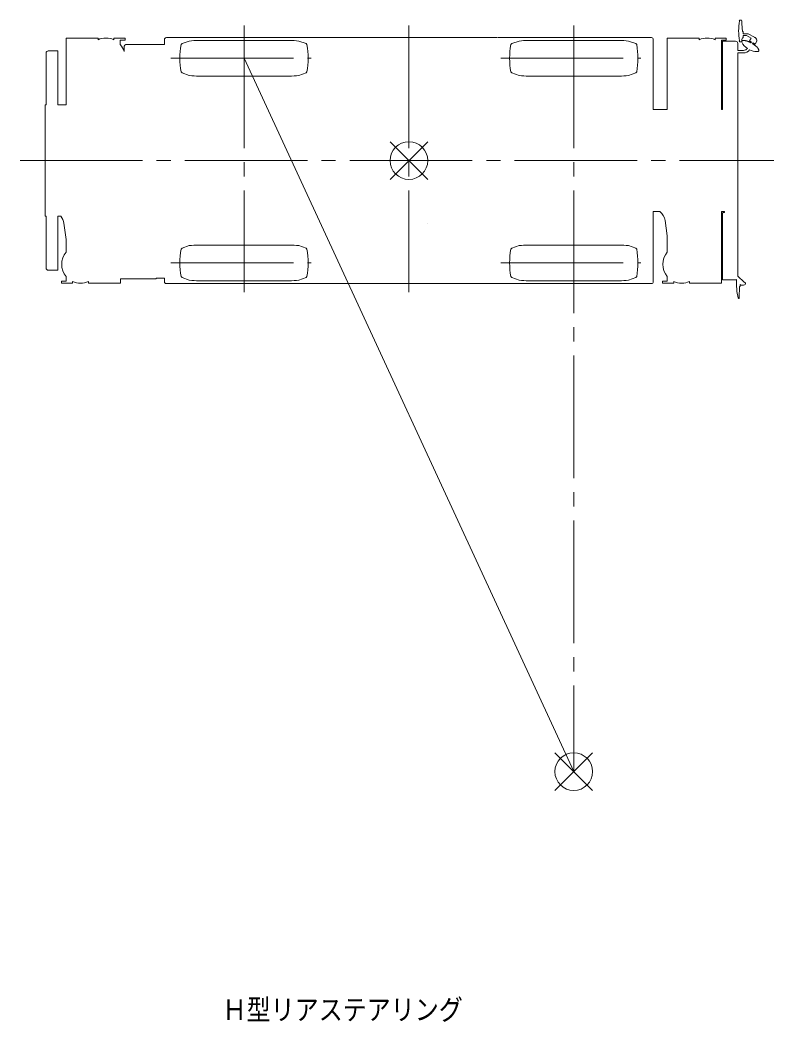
# Model space of a CAD drawing. Units: millimetres on the paper. Extents: x -420 to 420, y -297 to 297.
# Drawn here: x 182.4 to 262.4, y -109.8 to -3.5 of the extents above; entities that cross this region are included whole.
import ezdxf
from ezdxf.enums import TextEntityAlignment as Align

# ---------------------------------------------------------------- set-up
doc = ezdxf.new("R2010")
doc.units = ezdxf.units.MM
doc.linetypes.add('USER2', pattern=[17.5, 13, -1.5, 1.5, -1.5])
doc.layers.add('0-0_0', color=7, linetype='Continuous', lineweight=18)
doc.styles.add('ＭＳ ゴシック', font='')
doc.styles.get('ＭＳ ゴシック').set_extended_font_data('MS Gothic')

msp = doc.modelspace()

# ---------------------------------------------------------------- linework, layer by layer
at = {"layer": '0-0_0', "linetype": 'USER2'}
for p, q in [((206.176, -4.124), (206.176, -32.415)), ((223.676, -4.124), (223.676, -32.415)), ((241.176, -4.124), (241.176, -83.259)), ((198.426, -7.6), (213.286, -7.6)), ((233.426, -7.6), (248.286, -7.6)), ((182.402, -18.45), (262.425, -18.45)), ((198.426, -29.3), (213.286, -29.3)), ((233.426, -29.3), (248.286, -29.3))]:
    msp.add_line(p, q, dxfattribs=at)
at = {"layer": '0-0_0'}
for p, q in [((258.778, -3.545), (258.898, -3.545)), ((258.997, -3.933), (259.097, -4.745)), ((258.998, -3.645), (258.998, -3.935)), ((259.098, -4.745), (259.148, -4.745)), ((259.148, -4.745), (259.148, -5.005)), ((259.148, -5.005), (259.702, -5.005)), ((259.148, -5.185), (259.148, -5.445)), ((259.148, -5.185), (259.514, -5.185)), ((259.514, -5.185), (260.001, -5.467)), ((259.702, -5.005), (260.342, -5.375)), ((187.293, -5.45), (187.293, -12.55)), ((187.293, -5.45), (190.686, -5.45)), ((190.686, -5.45), (190.686, -5.635)), ((192.366, -5.45), (192.366, -5.635)), ((192.366, -5.45), (193.546, -5.45)), ((193.046, -5.67), (193.046, -6.151)), ((193.046, -5.67), (193.546, -5.67)), ((193.546, -5.67), (193.546, -5.45)), ((193.752, -6.13), (197.733, -6.13)), ((197.733, -5.6), (197.733, -6.13)), ((197.932, -5.4), (214.246, -5.4)), ((199.495, -6.15), (199.595, -6.05)), ((199.595, -6.05), (200.371, -5.769)), ((211.007, -5.71), (201.345, -5.71)), ((212.757, -6.05), (211.981, -5.769)), ((212.856, -6.15), (212.756, -6.05)), ((233.059, -5.397), (214.293, -5.397)), ((233.106, -5.4), (249.42, -5.4)), ((234.495, -6.15), (234.595, -6.05)), ((234.595, -6.05), (235.371, -5.769)), ((246.007, -5.71), (236.345, -5.71)), ((247.757, -6.05), (246.981, -5.769)), ((247.856, -6.15), (247.756, -6.05)), ((249.619, -13.05), (249.619, -5.6)), ((251.093, -5.45), (251.093, -13.05)), ((251.093, -5.45), (254.486, -5.45)), ((254.486, -5.45), (254.486, -5.635)), ((256.166, -5.45), (256.166, -5.635)), ((256.166, -5.45), (257.346, -5.45)), ((256.846, -5.67), (257.346, -5.67)), ((256.846, -5.67), (256.846, -13.05)), ((258.353, -5.8), (256.975, -5.8)), ((256.975, -13.05), (256.975, -5.8)), ((257.346, -5.67), (257.346, -5.45)), ((258.576, -6.764), (258.576, -6.023)), ((258.779, -5.845), (258.898, -5.845)), ((259.097, -5.445), (258.997, -5.596)), ((258.998, -5.596), (258.998, -5.745)), ((259.098, -5.445), (259.148, -5.445)), ((260.001, -5.467), (259.835, -5.755)), ((260.05, -5.879), (259.835, -5.755)), ((260.021, -5.979), (260.05, -5.879)), ((260.135, -6.044), (260.207, -5.97)), ((260.423, -6.094), (260.207, -5.97)), ((260.608, -5.774), (260.423, -6.094)), ((185.176, -12.55), (185.176, -7.049)), ((186.376, -6.826), (185.399, -6.826)), ((186.422, -12.55), (186.422, -6.872)), ((193.44, -6.87), (193.44, -6.442)), ((258.576, -6.764), (259.198, -6.764)), ((258.576, -7.036), (259.198, -7.036)), ((258.576, -30.706), (258.576, -7.036)), ((206.176, -7.6), (241.176, -83.259)), ((199.595, -9.149), (199.495, -9.049)), ((200.371, -9.431), (199.596, -9.15)), ((201.371, -9.49), (210.981, -9.49)), ((211.981, -9.431), (212.756, -9.15)), ((212.756, -9.149), (212.856, -9.049)), ((234.595, -9.149), (234.495, -9.049)), ((235.371, -9.431), (234.596, -9.15)), ((236.371, -9.49), (245.981, -9.49)), ((246.981, -9.431), (247.756, -9.15)), ((247.756, -9.149), (247.856, -9.049)), ((185.076, -24.35), (185.076, -12.55)), ((185.076, -12.55), (185.176, -12.55)), ((186.422, -12.55), (187.293, -12.55)), ((251.093, -13.05), (249.619, -13.05)), ((256.975, -13.05), (256.846, -13.05)), ((185.176, -24.35), (185.076, -24.35)), ((185.176, -24.35), (185.176, -29.851)), ((186.724, -24.35), (186.422, -24.35)), ((186.422, -24.35), (186.422, -30.028)), ((250.306, -23.85), (249.619, -23.85)), ((249.619, -31.3), (249.619, -23.85)), ((257.176, -23.85), (256.859, -23.85)), ((256.859, -31.45), (256.859, -23.85)), ((256.976, -31.1), (256.976, -24.02)), ((257.026, -23.97), (257.126, -23.97)), ((257.176, -23.92), (257.176, -23.85)), ((187.306, -26.836), (187.058, -25.099)), ((251.106, -26.446), (250.863, -24.809)), ((251.106, -28.151), (251.106, -26.446)), ((187.306, -28.15), (187.306, -26.836)), ((199.595, -27.75), (200.371, -27.469)), ((211.007, -27.41), (201.345, -27.41)), ((212.757, -27.75), (211.981, -27.469)), ((234.595, -27.75), (235.371, -27.469)), ((246.007, -27.41), (236.345, -27.41)), ((247.757, -27.75), (246.981, -27.469)), ((199.495, -27.85), (199.595, -27.75)), ((212.856, -27.85), (212.756, -27.75)), ((234.495, -27.85), (234.595, -27.75)), ((247.856, -27.85), (247.756, -27.75)), ((186.376, -30.074), (185.399, -30.074)), ((187.306, -31.23), (187.306, -30.75)), ((199.595, -30.85), (199.495, -30.75)), ((212.756, -30.85), (212.856, -30.75)), ((234.595, -30.85), (234.495, -30.75)), ((247.756, -30.85), (247.856, -30.75)), ((251.106, -31.23), (251.106, -30.75)), ((259.266, -31.332), (258.576, -30.706)), ((186.806, -31.23), (186.806, -31.45)), ((187.306, -31.23), (186.806, -31.23)), ((187.986, -31.45), (186.806, -31.45)), ((187.986, -31.45), (187.986, -31.265)), ((189.666, -31.45), (189.666, -31.265)), ((193.059, -31.45), (189.666, -31.45)), ((193.059, -31.45), (193.059, -31)), ((193.059, -31), (196.864, -31)), ((196.864, -30.93), (196.864, -31)), ((196.864, -30.93), (197.733, -30.93)), ((197.733, -30.93), (197.733, -31.3)), ((214.246, -31.5), (197.932, -31.5)), ((200.371, -31.131), (199.596, -30.85)), ((201.371, -31.19), (210.981, -31.19)), ((211.981, -31.131), (212.756, -30.85)), ((214.293, -31.503), (233.106, -31.503)), ((229.606, -31.48), (231.066, -31.48)), ((229.636, -31.503), (231.036, -31.503)), ((233.106, -31.5), (233.106, -31.465)), ((249.42, -31.5), (233.106, -31.5)), ((235.371, -31.131), (234.596, -30.85)), ((236.371, -31.19), (245.981, -31.19)), ((246.981, -31.131), (247.756, -30.85)), ((250.606, -31.23), (250.606, -31.45)), ((251.106, -31.23), (250.606, -31.23)), ((251.786, -31.45), (250.606, -31.45)), ((251.786, -31.45), (251.786, -31.265)), ((253.466, -31.45), (253.466, -31.265)), ((256.859, -31.45), (253.466, -31.45)), ((258.353, -31.1), (256.976, -31.1)), ((258.783, -31.84), (258.722, -32.956)), ((258.783, -31.84), (258.798, -31.817)), ((258.798, -31.817), (258.798, -31.79)), ((258.798, -31.79), (258.813, -31.79)), ((258.843, -31.76), (258.843, -31.601)), ((259.206, -31.647), (258.889, -31.647)), ((258.709, -33.063), (258.69, -33.068))]:
    msp.add_line(p, q, dxfattribs=at)
at = {"layer": '0-0_0', "color": 1}
for p, q in [((221.676, -20.45), (225.676, -16.45)), ((221.676, -16.45), (225.676, -20.45)), ((243.176, -85.259), (239.176, -81.259)), ((243.176, -81.259), (239.176, -85.259))]:
    msp.add_line(p, q, dxfattribs=at)
for centre in [(223.676, -18.45), (241.176, -83.259)]:
    msp.add_circle(centre, 2, dxfattribs=at)
at = {"layer": '0-0_0'}
for centre, radius, start, end in [((264.677, -4.695), 6, 169.92134, 190.07866), ((264.677, -4.695), 6.03, 169.19464, 169.68753), ((258.77, -3.62), 0.025, 169.69828, 270), ((258.779, -3.57), 0.025, 92.93926, 171.04374), ((258.898, -3.645), 0.1, 0, 90), ((191.526, -7.45), 2, 65.15925, 114.82823), ((191.526, -7.45), 2, 16.86304, 40.52681), ((193.756, -6.446), 0.316, 90, 180), ((197.933, -5.6), 0.2, 90, 180), ((207.871, -7.6), 8.5, 170.17788, 189.82192), ((201.371, -14.21), 8.5, 90.17506, 96.75633), ((210.981, -14.21), 8.5, 83.24367, 89.82494), ((204.481, -7.6), 8.5, 350.17808, 9.82212), ((242.871, -7.6), 8.5, 170.17788, 189.82192), ((236.371, -14.21), 8.5, 90.17506, 96.75633), ((245.981, -14.21), 8.5, 83.24367, 89.82494), ((239.481, -7.6), 8.5, 350.17808, 9.82212), ((249.419, -5.6), 0.2, 0, 90), ((255.326, -7.45), 2, 65.15788, 114.82726), ((258.353, -6.023), 0.223, 0, 90), ((264.677, -4.695), 6.03, 190.31261, 190.79783), ((258.77, -5.77), 0.025, 90, 190.30172), ((258.779, -5.82), 0.025, 190.8023, 270), ((258.898, -5.745), 0.1, 270, 0), ((259.338, -5.834), 0.339, 177.44264, 180.63083), ((259.365, -5.803), 0.367, 185.45206, 188.64024), ((259.313, -5.867), 0.317, 168.15199, 171.34017), ((259.393, -5.773), 0.401, 192.21708, 195.40527), ((259.289, -5.901), 0.304, 157.77381, 160.962), ((259.423, -5.745), 0.438, 197.89054, 201.07873), ((259.268, -5.936), 0.3, 146.80007, 149.98825), ((260.616, -5.081), 1.8, 207.13524, 235.54476), ((259.249, -5.972), 0.307, 135.92941, 139.11759), ((259.232, -6.01), 0.323, 125.82244, 129.01063), ((259.216, -6.048), 0.346, 116.88735, 120.07554), ((259.203, -6.087), 0.377, 109.24142, 112.4296), ((259.193, -6.127), 0.411, 102.8038, 105.99199), ((259.184, -6.167), 0.449, 97.40622, 100.5944), ((259.178, -6.208), 0.488, 92.86511, 96.0533), ((259.174, -6.249), 0.529, 89.01497, 92.20316), ((259.172, -6.29), 0.57, 85.71828, 88.90646), ((259.273, -6.156), 0.438, 93.53999, 97.66968), ((259.268, -6.204), 0.486, 88.46719, 92.59688), ((259.267, -6.253), 0.534, 84.31317, 88.44286), ((259.269, -6.301), 0.583, 80.85006, 84.97975), ((259.274, -6.349), 0.63, 77.91065, 82.04034), ((259.283, -6.397), 0.675, 75.37259, 79.50228), ((259.296, -6.444), 0.718, 73.14555, 77.27524), ((259.311, -6.49), 0.757, 71.16196, 75.29165), ((259.33, -6.535), 0.794, 69.37043, 73.50012), ((259.352, -6.578), 0.828, 67.73122, 71.8609), ((259.378, -6.62), 0.858, 66.21296, 70.34265), ((259.406, -6.659), 0.884, 64.79044, 68.92013), ((259.437, -6.697), 0.905, 63.44296, 67.57265), ((259.47, -6.732), 0.923, 62.15307, 66.28276), ((259.506, -6.765), 0.936, 60.90574, 65.03543), ((259.544, -6.795), 0.945, 59.68759, 63.81728), ((259.667, -6.866), 0.945, 56.1826, 60.31544), ((259.712, -6.884), 0.936, 54.96368, 59.09652), ((259.759, -6.899), 0.923, 53.7156, 57.84845), ((259.806, -6.91), 0.905, 52.425, 56.55784), ((260.207, -5.813), 0.459, 67.22848, 72.9417), ((259.854, -6.918), 0.884, 51.07678, 55.20963), ((260.242, -5.731), 0.369, 60.19796, 67.3079), ((259.902, -6.923), 0.858, 49.6535, 53.78635), ((260.179, -5.813), 0.472, 31.74774, 58.5667), ((259.951, -6.924), 0.828, 48.13441, 52.26726), ((260, -6.921), 0.794, 46.49425, 50.62709), ((260.048, -6.916), 0.758, 44.70161, 48.83445), ((260.415, -5.692), 0.209, 337.09209, 37.53679), ((185.399, -7.049), 0.223, 90, 180), ((186.376, -6.872), 0.046, 0, 90), ((259.198, -6.264), 0.5, 270, 322.96084), ((259.198, -6.264), 0.772, 270, 325.41128), ((260.616, -5.081), 1.8, 244.25235, 269.8198), ((260.096, -6.906), 0.718, 42.71666, 46.8495), ((260.651, -6.321), 0.562, 266.00941, 269.84337), ((260.142, -6.893), 0.675, 40.48791, 44.62075), ((260.648, -6.37), 0.513, 270.16029, 273.99425), ((260.188, -6.877), 0.63, 37.94763, 42.08048), ((260.641, -6.419), 0.464, 275.18771, 279.02167), ((260.233, -6.858), 0.583, 35.00527, 39.13812), ((260.276, -6.835), 0.534, 31.53812, 35.67096), ((260.632, -6.468), 0.418, 281.3556, 285.18956), ((260.317, -6.809), 0.486, 27.37847, 31.51132), ((260.619, -6.516), 0.376, 288.97529, 292.80925), ((260.357, -6.781), 0.438, 22.29772, 26.43057), ((260.292, -6.935), 0.568, 30.54548, 34.37944), ((260.603, -6.563), 0.341, 298.33948, 302.17344), ((260.333, -6.909), 0.519, 26.48877, 30.32272), ((260.584, -6.608), 0.315, 309.54978, 313.38374), ((260.373, -6.879), 0.47, 21.58438, 25.41834), ((260.562, -6.653), 0.301, 322.24799, 326.08195), ((260.411, -6.847), 0.424, 15.57573, 19.40969), ((260.537, -6.695), 0.302, 335.48228, 339.31624), ((260.446, -6.812), 0.381, 8.15543, 11.98939), ((260.509, -6.736), 0.318, 348.03499, 351.86895), ((260.479, -6.775), 0.345, 359.02163, 2.85559), ((201.371, -0.99), 8.5, 263.24387, 270), ((210.981, -0.99), 8.5, 270, 276.75613), ((236.371, -0.99), 8.5, 263.24387, 270), ((245.981, -0.99), 8.5, 270, 276.75613), ((185.573, -25.311), 1.5, 8.13109, 39.84759), ((249.379, -25.03), 1.5, 8.44036, 51.8524), ((257.026, -24.02), 0.05, 90, 179.96503), ((257.126, -23.92), 0.05, 270, 0.03497), ((225.645, -25.135), 0.005, 270.17468, 290.14723), ((201.371, -35.91), 8.5, 90.17506, 96.75633), ((210.981, -35.91), 8.5, 83.24367, 89.82494), ((236.371, -35.91), 8.5, 90.17506, 96.75633), ((245.981, -35.91), 8.5, 83.24367, 89.82494), ((188.826, -29.45), 2, 139.46172, 220.53828), ((207.871, -29.3), 8.5, 170.17788, 189.82192), ((204.481, -29.3), 8.5, 350.17808, 9.82212), ((242.871, -29.3), 8.5, 170.17788, 189.82192), ((239.481, -29.3), 8.5, 350.17808, 9.82212), ((252.626, -29.45), 2, 139.47537, 220.52463), ((185.399, -29.851), 0.223, 180, 270), ((186.376, -30.028), 0.046, 270, 0), ((188.826, -29.45), 2, 245.16746, 294.83645), ((197.933, -31.3), 0.2, 180, 270), ((201.371, -22.69), 8.5, 263.24387, 270), ((210.981, -22.69), 8.5, 270, 276.75613), ((236.371, -22.69), 8.5, 263.24387, 270), ((245.981, -22.69), 8.5, 270, 276.75613), ((249.419, -31.3), 0.2, 270, 0), ((252.626, -29.45), 2, 245.15788, 294.82726), ((258.353, -30.877), 0.223, 270, 296.4879), ((264.458, -31.49), 6.02, 176.06548, 194.92333), ((258.813, -31.76), 0.03, 270, 0), ((258.889, -31.601), 0.046, 180, 270), ((259.237, -31.49), 0.16, 258.89261, 79.56026), ((258.68, -33.03), 0.04, 194.92156, 285.3088), ((258.699, -33.025), 0.04, 285.3088, 14.92156), ((264.458, -31.49), 5.92, 194.33872, 194.92209)]:
    msp.add_arc(centre, radius, start, end, dxfattribs=at)

# ---------------------------------------------------------------- texts
at = {"layer": '0-0_0', "style": 'ＭＳ ゴシック', "width": 0.85}
msp.add_text('Ｈ型リアステアリング', height=2.199, dxfattribs=at).set_placement((203.904, -110.258), align=Align.BOTTOM_LEFT)

doc.saveas('drawing.dxf')
